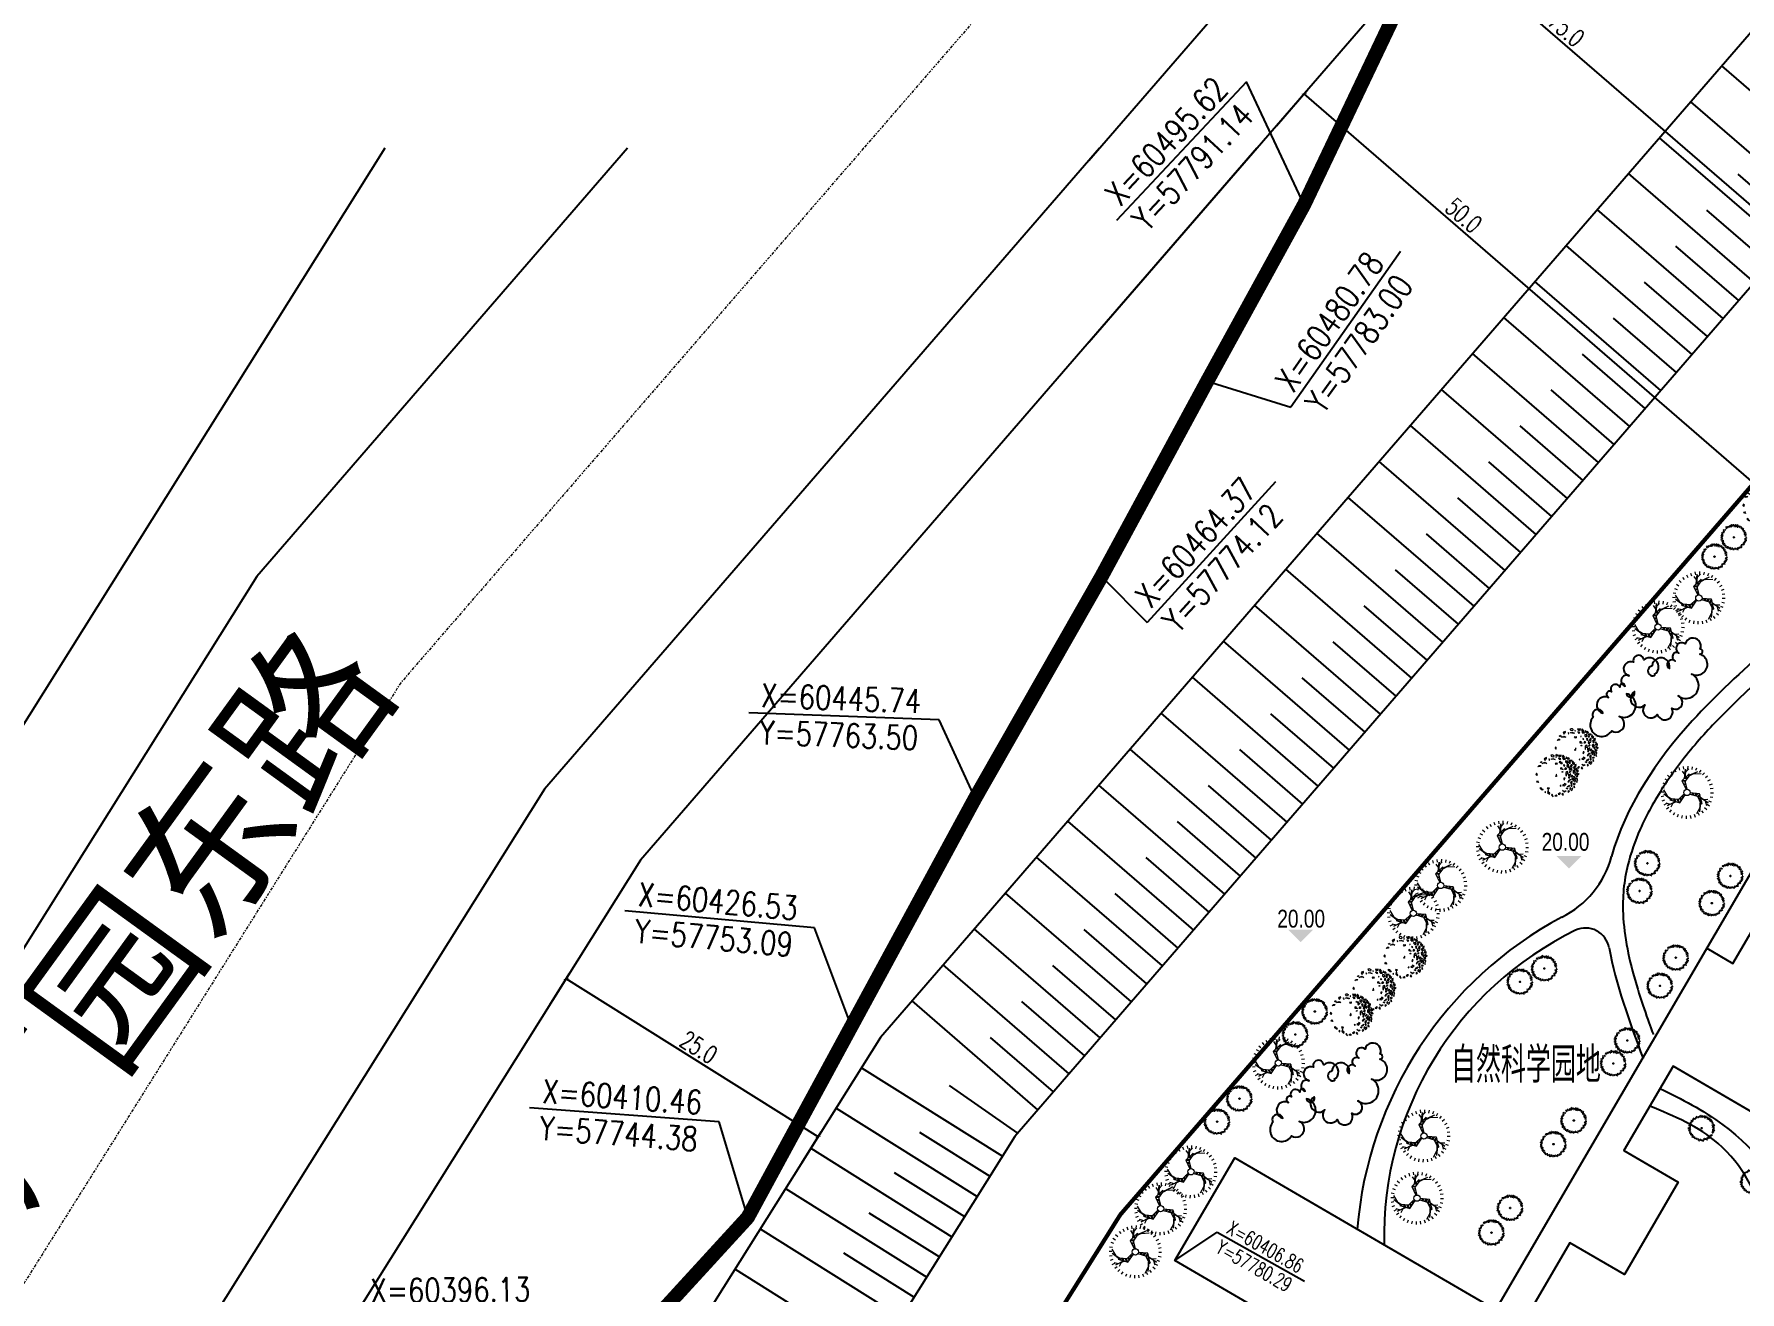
# Model space of a CAD drawing. Header units: inches. Extents: x 393 to 1582, y 246 to 1188.
# Drawn here: x 648.4 to 791.8, y 613.4 to 719.2 of the extents above; entities that cross this region are included whole.
import ezdxf
from ezdxf.enums import TextEntityAlignment as Align

# ---------------------------------------------------------------- set-up
doc = ezdxf.new("R2010")
doc.units = ezdxf.units.IN
doc.header["$MEASUREMENT"] = 0
for name, pattern in [('BORDER2', [0.875, 0.25, -0.125, 0.25, -0.125, 0, -0.125]), ('CENTERX2', [4, 2.5, -0.5, 0.5, -0.5]), ('CONTINOUS', [0]), ('DOTE', [2.42, 2, -0.2, 0.02, -0.2])]:
    doc.linetypes.add(name, pattern=pattern)
for name, color, linetype in [('build2', 40, 'Continuous'), ('buildcoor', 7, 'Continuous'), ('buildtext', 2, 'Continuous'), ('DIM', 4, 'Continuous'), ('ELEV', 1, 'Continuous'), ('hongzb', 5, 'Continuous'), ('LEAF-G', 72, 'Continuous'), ('roadradiu', 3, 'Continuous'), ('绿化', 3, 'Continuous')]:
    doc.layers.add(name, color=color, linetype=linetype)
for name, color, linetype, lineweight in [('HONG', 6, 'DOTE', 15), ('ROAD-CENTER', 7, 'CENTERX2', 18), ('树', 84, 'Continuous', 15)]:
    doc.layers.add(name, color=color, linetype=linetype, lineweight=lineweight)
doc.styles.add('DIM_FONT', font='SIMPLEX.shx', dxfattribs={"width": 0.8})
doc.styles.add('FLS', font='', dxfattribs={"width": 0.8})
doc.styles.add('HZ', font='simplex.shx', dxfattribs={"width": 0.7, "bigfont": 'hztxt.shx'})
doc.styles.get("Standard").update_dxf_attribs({"font": 'arial.ttf'})
doc.styles.get('FLS').set_extended_font_data('创艺繁隶书')
doc.dimstyles.new('NORMAL', dxfattribs={"dimtxt": 1.5, "dimasz": 0.3, "dimexe": 0.5, "dimexo": 0.3, "dimgap": 0.3, "dimtad": 1, "dimdec": 1, "dimzin": 1, "dimdsep": 46, "dimtxsty": 'HZ', "dimblk": 'ARCHTICK', "dimcen": 0, "dimclrt": 256, "dimadec": 0, "dimazin": 0, "dimtfac": 1, "dimtdec": 1, "dimtofl": 0, "dimtmove": 0, "dimatfit": 3, "dimldrblk": 'ARCHTICK', "dimfxl": 1, "dimtolj": 2, "dimtzin": 0, "dimarcsym": 0})

# ---------------------------------------------------------------- blocks, each defined once
blk = doc.blocks.new('school')
at = {"layer": 'build2'}
for points in [[(322190, -276963), (330850, -276963), (330850, -286963), (330730, -286963), (240850, -286963), (240850, -276963), (265450, -276963), (266239, -276963), (266239, -229938), (270140, -229938), (270140, -210683), (285769, -210683), (285769, -216938), (330850, -216938), (330850, -249938), (321269, -249938), (321269, -259963), (327585, -259963), (327585, -268963), (322190, -268963)], [(318769, -241753), (318769, -219938), (285769, -219938), (285769, -232438), (273769, -232438), (273769, -241753), (318769, -241753)]]:
    blk.add_lwpolyline(points, close=True, dxfattribs=at)
blk.add_lwpolyline([(266239, -241753), (268769, -241753), (268769, -232438), (273769, -232438)], dxfattribs=at)
blk.add_lwpolyline([(286070, -268963), (286070, -276963), (299349, -276963), (319349, -276963), (319349, -268963), (315630, -268963), (315630, -259963), (318769, -259963), (318769, -251753), (268769, -251753), (268769, -259963), (274075, -259963), (274075, -268963), (268769, -268963), (268769, -276963), (281950, -276963), (281950, -268963, -1)], format="xyb", close=True, dxfattribs=at)
blk = doc.blocks.new('A$C20375A83')
at = {"layer": 'LEAF-G'}
for p, q in [((32, 506), (21, 492)), ((67, 506), (32, 506)), ((67, 578), (56, 564)), ((56, 564), (74, 547)), ((74, 547), (65, 533)), ((65, 533), (79, 519)), ((95, 567), (67, 578)), ((79, 519), (67, 506)), ((118, 581), (95, 567)), ((130, 578), (118, 581)), ((153, 656), (130, 642)), ((130, 642), (148, 625)), ((141, 589), (130, 578)), ((148, 625), (132, 611)), ((132, 611), (141, 589)), ((197, 658), (153, 656)), ((194, 686), (190, 672)), ((190, 672), (197, 658)), ((222, 664), (194, 686)), ((245, 675), (222, 664)), ((257, 719), (238, 708)), ((238, 708), (245, 675)), ((269, 700), (257, 719)), ((285, 708), (269, 700)), ((296, 708), (296, 692)), ((296, 692), (310, 700)), ((310, 722), (331, 706)), ((310, 700), (310, 722)), ((331, 706), (343, 697)), ((343, 697), (361, 722)), ((361, 722), (391, 722)), ((391, 722), (400, 697)), ((400, 697), (431, 697)), ((431, 697), (444, 714)), ((444, 714), (463, 722)), ((463, 722), (477, 714)), ((477, 714), (465, 686)), ((465, 686), (486, 678)), ((486, 678), (521, 692)), ((521, 692), (535, 683)), ((542, 667), (525, 661)), ((525, 661), (549, 653)), ((535, 683), (542, 667)), ((549, 653), (563, 650)), ((563, 650), (574, 672)), ((574, 672), (586, 664)), ((586, 664), (586, 656)), ((586, 656), (597, 647)), ((597, 647), (593, 628)), ((593, 628), (609, 614)), ((609, 614), (637, 617)), ((648, 608), (627, 575)), ((627, 575), (637, 553)), ((637, 617), (648, 608)), ((637, 553), (648, 558)), ((648, 558), (653, 544)), ((651, 536), (669, 550)), ((653, 544), (651, 536)), ((662, 572), (669, 578)), ((669, 550), (662, 572)), ((669, 578), (692, 539)), ((676, 533), (674, 522)), ((674, 522), (683, 514)), ((681, 528), (676, 533)), ((692, 539), (681, 528)), ((683, 514), (692, 506)), ((692, 506), (690, 494)), ((0, 403), (2, 375)), ((21, 403), (0, 403)), ((2, 375), (16, 375)), ((7, 467), (5, 442)), ((5, 442), (46, 425)), ((32, 314), (5, 306)), ((5, 306), (14, 283)), ((32, 472), (7, 467)), ((14, 283), (39, 292)), ((23, 253), (14, 222)), ((14, 222), (49, 236)), ((21, 492), (44, 492)), ((35, 411), (21, 403)), ((62, 278), (23, 253)), ((25, 331), (32, 314)), ((44, 492), (32, 472)), ((46, 425), (35, 411)), ((39, 292), (39, 281)), ((39, 281), (62, 278)), ((49, 236), (60, 217)), ((60, 217), (51, 197)), ((51, 197), (69, 164)), ((69, 164), (86, 189)), ((97, 133), (72, 131)), ((72, 131), (102, 106)), ((86, 189), (97, 133)), ((102, 106), (104, 122)), ((104, 122), (125, 133)), ((137, 122), (113, 108)), ((113, 108), (127, 92)), ((125, 133), (137, 122)), ((127, 92), (139, 97)), ((139, 97), (160, 86)), ((160, 86), (153, 69)), ((153, 69), (178, 61)), ((178, 61), (197, 72)), ((206, 72), (204, 81)), ((204, 36), (206, 72)), ((215, 31), (204, 36)), ((220, 50), (215, 31)), ((236, 44), (220, 50)), ((252, 64), (236, 44)), ((269, 56), (252, 64)), ((255, 6), (269, 56)), ((266, 0), (255, 6)), ((287, 44), (266, 0)), ((324, 42), (287, 44)), ((301, 6), (324, 42)), ((322, 3), (301, 6)), ((347, 36), (322, 3)), ((368, 36), (347, 36)), ((366, 6), (368, 36)), ((391, 6), (366, 6)), ((405, 28), (391, 6)), ((428, 33), (405, 28)), ((428, 31), (421, 8)), ((421, 8), (435, 0)), ((444, 14), (426, 22)), ((431, 47), (428, 33)), ((456, 50), (431, 47)), ((435, 0), (444, 14)), ((465, 42), (456, 50)), ((458, 28), (465, 42)), ((465, 19), (458, 28)), ((477, 25), (465, 19)), ((493, 53), (477, 25)), ((523, 64), (493, 53)), ((537, 50), (523, 64)), ((553, 44), (537, 50)), ((556, 81), (544, 72)), ((544, 72), (553, 44)), ((574, 64), (556, 81)), ((586, 108), (574, 94)), ((574, 94), (595, 78)), ((595, 78), (574, 64)), ((625, 153), (600, 125)), ((646, 136), (625, 153)), ((669, 156), (646, 136)), ((669, 236), (651, 175)), ((651, 175), (669, 156)), ((690, 494), (662, 483)), ((662, 483), (692, 475)), ((701, 228), (669, 236)), ((725, 311), (690, 314)), ((690, 314), (690, 297)), ((690, 297), (725, 286)), ((692, 475), (708, 483)), ((729, 425), (694, 417)), ((694, 417), (704, 403)), ((706, 358), (699, 336)), ((699, 336), (729, 333)), ((715, 467), (701, 458)), ((701, 458), (701, 436)), ((701, 436), (720, 447)), ((725, 286), (701, 272)), ((701, 272), (701, 258)), ((701, 258), (708, 242)), ((708, 242), (701, 228)), ((704, 403), (727, 403)), ((725, 358), (706, 358)), ((708, 483), (715, 467)), ((720, 447), (729, 425)), ((727, 403), (720, 372)), ((720, 372), (725, 358)), ((729, 333), (725, 311))]:
    blk.add_line(p, q, dxfattribs=at)
blk.add_circle((363, 367), 11.1, dxfattribs=at)
blk = doc.blocks.new('t2')
for p, q in [((-2.24, 2.44), (-1.99, 2.17)), ((-1.78, 2.79), (-1.59, 2.49)), ((-1.34, 2.61), (-1.58, 1.52)), ((-1.34, 2.61), (-1.51, 1.47)), ((-1.44, 2), (-0.89, 2.82)), ((-1.27, 3.06), (-1.13, 2.72)), ((-0.72, 3.23), (-0.64, 2.88)), ((-0.15, 3.3), (-0.13, 2.95)), ((0.43, 3.28), (0.38, 2.92)), ((0.99, 3.16), (0.88, 2.81)), ((1.53, 2.93), (1.36, 2.62)), ((2.01, 2.62), (1.79, 2.34)), ((2.44, 2.24), (2.17, 1.99)), ((-3.28, 0.43), (-2.92, 0.38)), ((-3.16, 0.99), (-2.81, 0.88)), ((-2.93, 1.53), (-2.62, 1.36)), ((-2.62, 2.01), (-2.34, 1.79)), ((-1.95, 1.1), (-2.53, 1.12)), ((-1.63, 0.77), (-2.5, 1.58)), ((-2.5, 1.58), (-1.63, 0.89)), ((-2.3, 1.92), (-2.2, 1.35)), ((-1.73, 1.61), (-1.56, 0.32)), ((-1.53, 1.47), (-1.73, 1.61)), ((-1.56, 0.32), (-0.37, 0.11)), ((-1.24, 0.62), (-1.53, 1.47)), ((-0.31, 0.25), (-1.24, 0.62)), ((1.06, 1.19), (0.28, 0.27)), ((0.37, 0.14), (1.16, 0.76)), ((2.26, 0.7), (1.06, 1.19)), ((1.16, 0.76), (2.04, 0.59)), ((1.48, 1.02), (2.62, 1.38)), ((2.62, 1.38), (1.59, 0.97)), ((1.93, 1.14), (2.23, 1.63)), ((2.93, -0.14), (2.03, 0.57)), ((2.04, 0.59), (2.26, 0.7)), ((2.93, -0.14), (2.11, 0.61)), ((2.81, 1.03), (2.27, 1.23)), ((2.45, 0.24), (2.89, -0.64)), ((2.79, 1.78), (2.49, 1.59)), ((3.06, 1.27), (2.72, 1.13)), ((3.23, 0.72), (2.88, 0.64)), ((3.3, 0.15), (2.95, 0.13)), ((-3.3, -0.15), (-2.95, -0.13)), ((-3.23, -0.72), (-2.88, -0.64)), ((-3.06, -1.27), (-2.72, -1.13)), ((-2.79, -1.78), (-2.49, -1.59)), ((-2.44, -2.24), (-2.17, -1.99)), ((-1.59, -2.47), (-0.52, -2.05)), ((-1.59, -2.47), (-0.52, -2.13)), ((-0.53, -2.3), (0.5, -1.51)), ((-0.51, -2.07), (-0.53, -2.3)), ((0.08, -1.38), (-0.51, -2.07)), ((0.14, -1.8), (-0.12, -2.95)), ((-0.12, -2.95), (0.04, -1.86)), ((-0.06, -0.39), (0.08, -1.38)), ((0.5, -1.51), (0.1, -0.38)), ((2.62, -2.01), (2.34, -1.79)), ((2.93, -1.53), (2.62, -1.36)), ((3.16, -0.99), (2.81, -0.88)), ((3.28, -0.43), (2.92, -0.38)), ((-2.01, -2.62), (-1.79, -2.34)), ((-1.02, -2.25), (-1.99, -2.18)), ((-1.53, -2.93), (-1.36, -2.62)), ((-0.99, -3.16), (-0.88, -2.81)), ((-0.52, -2.95), (-0.07, -2.58)), ((-0.43, -3.28), (-0.38, -2.92)), ((0.03, -2.24), (0.29, -2.75)), ((0.15, -3.3), (0.13, -2.95)), ((0.72, -3.23), (0.64, -2.88)), ((1.27, -3.06), (1.13, -2.72)), ((1.78, -2.79), (1.59, -2.49)), ((2.24, -2.44), (1.99, -2.17))]:
    blk.add_line(p, q)
at = {"color": 0}
for p, q in [((-1.71, 1.46), (-1.64, 1.54)), ((-1.69, 1.3), (-1.53, 1.47)), ((-1.65, 0.98), (-1.44, 1.2)), ((-1.63, 0.82), (-1.39, 1.07)), ((-1.58, 0.5), (-1.3, 0.8)), ((-1.56, 0.34), (-1.25, 0.67)), ((-1.28, 0.27), (-1.03, 0.54)), ((-1.14, 0.24), (-0.91, 0.49)), ((-0.85, 0.19), (-0.66, 0.39)), ((-0.7, 0.16), (-0.54, 0.34)), ((0.49, 0.53), (0.57, 0.29)), ((0.59, 0.64), (0.67, 0.38)), ((0.78, 0.86), (0.88, 0.54)), ((0.88, 0.98), (0.99, 0.62)), ((1.07, 1.18), (1.21, 0.75)), ((1.22, 1.12), (1.35, 0.72)), ((1.52, 1), (1.62, 0.67)), ((1.67, 0.94), (1.76, 0.65)), ((1.97, 0.81), (2.04, 0.59)), ((2.12, 0.75), (2.15, 0.64)), ((-0.28, -2.11), (-0.51, -2.06)), ((-0.02, -1.92), (-0.32, -1.85)), ((0.11, -1.82), (-0.23, -1.74)), ((0.36, -1.62), (-0.05, -1.53)), ((0.21, -0.69), (-0.03, -0.64)), ((0.26, -0.83), (-0.01, -0.77)), ((0.36, -1.11), (0.03, -1.03)), ((0.41, -1.25), (0.05, -1.17)), ((0.49, -1.52), (0.05, -1.42)), ((-0.41, -2.21), (-0.52, -2.19))]:
    blk.add_line(p, q, dxfattribs=at)
blk.add_circle((0, 0), 0.397)
at = {"style": 'DIM_FONT', "width": 0.8, "flags": 9}
for tag in ['XSIZE', 'YSIZE']:
    blk.add_attdef(tag, (0, 0), '', height=0.000997, rotation=122.3352, dxfattribs=at)
blk = doc.blocks.new('GPPMTR01')
at = {"color": 0, "linetype": 'ByBlock'}
for points in [[(-0.263, 0.454), (-0.27, 0.431), (-0.248, 0.431), (-0.243, 0.447)], [(-0.215, 0.443), (-0.218, 0.456), (-0.242, 0.475), (-0.199, 0.486), (-0.199, 0.449)], [(-0.166, 0.433), (-0.207, 0.386), (-0.18, 0.371), (-0.137, 0.387), (-0.147, 0.409), (-0.165, 0.407)], [(-0.173, 0.469), (-0.151, 0.518), (-0.12, 0.516), (-0.128, 0.487), (-0.144, 0.498), (-0.151, 0.48), (-0.145, 0.47)], [(-0.127, 0.461), (-0.133, 0.429), (-0.111, 0.428), (-0.096, 0.459)], [(-0.106, 0.53), (-0.073, 0.496), (-0.058, 0.515), (-0.035, 0.504), (-0.038, 0.545), (-0.064, 0.53)], [(-0.038, 0.477), (-0.055, 0.454), (-0.043, 0.424), (-0.032, 0.439)], [(0.007, 0.443), (-0.026, 0.412), (-0.02, 0.382), (0.016, 0.352), (0.045, 0.367), (0.01, 0.386), (0.034, 0.42)], [(0.005, 0.559), (-0.005, 0.523), (0.016, 0.511), (0.051, 0.519)], [(0.01, 0.485), (0.042, 0.462), (0.084, 0.477), (0.066, 0.492), (0.042, 0.485)], [(0.105, 0.53), (0.084, 0.519), (0.099, 0.504), (0.114, 0.511)], [(0.158, 0.447), (0.096, 0.443), (0.105, 0.412), (0.146, 0.393), (0.155, 0.416), (0.14, 0.428)], [(0.131, 0.488), (0.137, 0.5), (0.134, 0.53), (0.173, 0.507), (0.146, 0.481)], [(0.179, 0.477), (0.229, 0.496), (0.25, 0.473), (0.223, 0.458), (0.22, 0.477), (0.202, 0.469), (0.199, 0.458)], [(0.205, 0.439), (0.179, 0.42), (0.194, 0.405), (0.226, 0.416)], [(0.268, 0.45), (0.253, 0.435), (0.241, 0.409), (0.274, 0.428)], [(0.315, 0.416), (0.306, 0.401), (0.318, 0.39), (0.348, 0.393)], [(-0.482, 0.014), (-0.506, 0.025), (-0.514, -0.024), (-0.506, -0.036), (-0.464, -0.036), (-0.47, -0.024), (-0.494, -0.017)], [(-0.482, 0.196), (-0.461, 0.207), (-0.432, 0.177), (-0.452, 0.154), (-0.494, 0.15), (-0.5, 0.177)], [(-0.446, 0.071), (-0.432, 0.055), (-0.414, 0.067)], [(-0.417, 0.109), (-0.411, 0.15), (-0.357, 0.188), (-0.369, 0.162)], [(-0.412, 0.305), (-0.364, 0.304), (-0.367, 0.328), (-0.343, 0.337), (-0.374, 0.364), (-0.382, 0.335)], [(-0.393, 0.241), (-0.408, 0.23), (-0.396, 0.226)], [(-0.354, 0.404), (-0.335, 0.371), (-0.312, 0.378), (-0.293, 0.408)], [(-0.304, 0.31), (-0.343, 0.272), (-0.298, 0.279)], [(-0.298, 0.355), (-0.259, 0.362), (-0.24, 0.402), (-0.263, 0.4), (-0.275, 0.378)], [(-0.283, 0.139), (-0.269, 0.181), (-0.239, 0.166), (-0.248, 0.139), (-0.263, 0.15)], [(-0.215, 0.295), (-0.215, 0.276), (-0.206, 0.283)], [(-0.123, 0.314), (-0.144, 0.295), (-0.135, 0.287), (-0.115, 0.295)], [(-0.064, 0.207), (-0.085, 0.184), (-0.115, 0.203), (-0.115, 0.219), (-0.085, 0.207), (-0.052, 0.226)], [(-0.079, 0.401), (-0.097, 0.371), (-0.064, 0.359), (-0.049, 0.371)], [(-0.032, 0.317), (-0.058, 0.295), (-0.043, 0.264), (-0.023, 0.291)], [(-0.02, 0.033), (-0.035, 0.025), (-0.026, 0.017), (-0.014, 0.021)], [(-0.02, 0.188), (-0.008, 0.192), (0.001, 0.177), (-0.02, 0.169)], [(0.045, 0.295), (0.042, 0.249), (0.105, 0.211), (0.119, 0.219), (0.069, 0.245), (0.096, 0.283)], [(0.084, 0.371), (0.072, 0.344), (0.081, 0.321), (0.084, 0.344)], [(0.128, 0.336), (0.137, 0.287), (0.114, 0.272), (0.146, 0.26), (0.158, 0.302)], [(0.152, 0.162), (0.137, 0.139), (0.158, 0.12), (0.176, 0.128), (0.161, 0.143)], [(0.179, 0.272), (0.167, 0.245), (0.185, 0.238), (0.199, 0.253)], [(0.199, 0.291), (0.179, 0.352), (0.211, 0.31)], [(0.214, 0.359), (0.274, 0.374), (0.291, 0.409), (0.282, 0.336), (0.247, 0.333)], [(0.25, 0.325), (0.241, 0.298), (0.312, 0.302), (0.282, 0.329)], [(0.253, 0.268), (0.241, 0.226), (0.259, 0.177), (0.274, 0.203), (0.253, 0.219)], [(0.25, 0.086), (0.271, 0.063), (0.274, 0.021), (0.303, 0.052), (0.285, 0.109)], [(0.303, 0.268), (0.309, 0.219), (0.336, 0.215), (0.351, 0.234)], [(0.321, 0.363), (0.306, 0.34), (0.327, 0.325), (0.356, 0.325), (0.327, 0.336)], [(0.351, 0.382), (0.348, 0.371), (0.368, 0.355), (0.392, 0.359)], [(0.348, 0.173), (0.377, 0.128), (0.356, 0.097), (0.354, 0.128)], [(0.386, 0.257), (0.368, 0.272), (0.365, 0.287), (0.377, 0.298), (0.401, 0.283)], [(0.401, 0.207), (0.383, 0.219), (0.365, 0.211), (0.368, 0.196), (0.392, 0.192)], [(0.401, 0.078), (0.398, 0.063), (0.374, 0.067), (0.377, 0.09)], [(0.428, 0.025), (0.431, -0.021), (0.377, -0.043), (0.41, -0.013)], [(0.431, 0.26), (0.419, 0.245), (0.436, 0.23), (0.466, 0.249)], [(0.422, 0.166), (0.419, 0.135), (0.439, 0.12), (0.451, 0.139)], [(0.442, 0.203), (0.451, 0.169), (0.487, 0.139), (0.472, 0.181)], [(0.451, 0.074), (0.469, 0.052), (0.484, 0.063), (0.472, 0.093)], [(-0.467, -0.131), (-0.464, -0.157), (-0.482, -0.154), (-0.485, -0.127)], [(-0.437, -0.131), (-0.429, -0.066), (-0.381, -0.04), (-0.408, -0.078)], [(-0.42, -0.26), (-0.432, -0.218), (-0.411, -0.188), (-0.402, -0.214), (-0.411, -0.229)], [(-0.266, -0.366), (-0.304, -0.374), (-0.283, -0.4), (-0.251, -0.393)], [(0.17, -0.286), (0.137, -0.317), (0.149, -0.336), (0.176, -0.321)], [(0.188, -0.431), (0.211, -0.423), (0.188, -0.408)], [(0.205, -0.332), (0.199, -0.343), (0.235, -0.378), (0.294, -0.359), (0.274, -0.34), (0.235, -0.351)], [(0.256, -0.013), (0.241, -0.028), (0.253, -0.04)], [(0.327, -0.305), (0.333, -0.328), (0.389, -0.313)], [(0.407, -0.119), (0.389, -0.138), (0.398, -0.176), (0.419, -0.154)], [(0.416, -0.218), (0.389, -0.233), (0.392, -0.271), (0.407, -0.248)], [(0.436, -0.066), (0.442, -0.097), (0.466, -0.097), (0.481, -0.074), (0.46, -0.078)], [(-0.115, -0.473), (-0.138, -0.438), (-0.106, -0.438), (-0.085, -0.446)], [(0.072, -0.48), (0.042, -0.461), (0.06, -0.45), (0.066, -0.454), (0.096, -0.454), (0.096, -0.438), (0.125, -0.442), (0.114, -0.461)]]:
    blk.add_lwpolyline(points, close=True, dxfattribs=at)
blk.add_circle((0, 0), 0.01, dxfattribs=at)
blk = doc.blocks.new('_ARCHTICK')
at = {"color": 0, "linetype": 'ByBlock', "const_width": 0.15}
blk.add_lwpolyline([(-0.5, -0.5), (0.5, 0.5)], dxfattribs=at)
blk = doc.blocks.new('*D452')
at = {"layer": 'DEFPOINTS', "color": 0, "ltscale": 0.3, "transparency": 16777216}
for p in [(693.14, 639.74), (691.61, 637.31), (712.79, 624.03)]:
    blk.add_point(p, dxfattribs=at)
at = {"layer": 'DIM', "color": 0, "lineweight": -2, "ltscale": 0.3, "transparency": 16777216}
for p, q in [((691.77, 637.56), (693.4, 640.17)), ((714.32, 626.46), (693.14, 639.74)), ((712.95, 624.28), (714.58, 626.89))]:
    blk.add_line(p, q, dxfattribs=at)
at = {"layer": 'DIM', "color": 0, "lineweight": -2, "ltscale": 0.3, "transparency": 16777216, "xscale": 0.3, "yscale": 0.3, "zscale": 0.3}
for p, rotation in [((693.14, 639.74), 147.9128093744253), ((714.32, 626.46), 327.9128093744253)]:
    blk.add_blockref('_ARCHTICK', p, dxfattribs=dict(at, rotation=rotation))
at = {"layer": 'DIM', "ltscale": 0.3, "transparency": 16777216, "insert": (704.29, 633.99), "char_height": 1.5, "attachment_point": 5, "rotation": 327.9128, "style": 'HZ'}
blk.add_mtext('\\A2;25.0', dxfattribs=at)
blk = doc.blocks.new('*D453')
at = {"layer": 'DEFPOINTS', "color": 0, "ltscale": 0.3, "transparency": 16777216}
for p in [(755.16, 714.16), (752.65, 711.25), (790.45, 678.53)]:
    blk.add_point(p, dxfattribs=at)
at = {"layer": 'DIM', "color": 0, "lineweight": -2, "ltscale": 0.3, "transparency": 16777216}
for p, q in [((752.84, 711.48), (755.49, 714.54)), ((792.97, 681.44), (755.16, 714.16)), ((790.65, 678.76), (793.29, 681.82))]:
    blk.add_line(p, q, dxfattribs=at)
at = {"layer": 'DIM', "color": 0, "lineweight": -2, "ltscale": 0.3, "transparency": 16777216, "xscale": 0.3, "yscale": 0.3, "zscale": 0.3}
for p, rotation in [((755.16, 714.16), 139.1240238012522), ((792.97, 681.44), 319.1240238012521)]:
    blk.add_blockref('_ARCHTICK', p, dxfattribs=dict(at, rotation=rotation))
at = {"layer": 'DIM', "ltscale": 0.3, "transparency": 16777216, "insert": (768.58, 703.94), "char_height": 1.5, "attachment_point": 5, "rotation": 319.124, "style": 'HZ'}
blk.add_mtext('\\A2;50.0', dxfattribs=at)
blk = doc.blocks.new('*D415')
at = {"layer": 'DEFPOINTS', "color": 0, "ltscale": 0.3, "transparency": 16777216}
for p in [(747.7, 743.74), (741.57, 736.66), (798.28, 687.58)]:
    blk.add_point(p, dxfattribs=at)
at = {"layer": 'DIM', "color": 0, "lineweight": -2, "ltscale": 0.3, "transparency": 16777216}
for p, q in [((741.76, 736.88), (748.03, 744.12)), ((804.41, 694.66), (747.7, 743.74)), ((798.47, 687.8), (804.74, 695.04))]:
    blk.add_line(p, q, dxfattribs=at)
at = {"layer": 'DIM', "color": 0, "lineweight": -2, "ltscale": 0.3, "transparency": 16777216, "xscale": 0.3, "yscale": 0.3, "zscale": 0.3}
for p, rotation in [((747.7, 743.74), 139.1240238012488), ((804.41, 694.66), 319.1240238012488)]:
    blk.add_blockref('_ARCHTICK', p, dxfattribs=dict(at, rotation=rotation))
at = {"layer": 'DIM', "ltscale": 0.3, "transparency": 16777216, "insert": (777.2, 719.6), "char_height": 1.5, "attachment_point": 5, "rotation": 319.124, "style": 'HZ'}
blk.add_mtext('\\A2;75.0', dxfattribs=at)

msp = doc.modelspace()

# ---------------------------------------------------------------- linework, layer by layer
at = {"color": 0, "linetype": 'Continuous', "ltscale": 0.8}
msp.add_lwpolyline([(836.029, 788.221), (789.969, 749.228), (775.715, 737.156), (763.405, 722.165), (755.158, 704.831), (747.017, 689.993), (738.139, 673.58), (727.524, 654.95), (717.112, 635.744), (708.401, 619.676), (695.281, 605.343), (687.469, 588.444), (667.899, 556.321), (666.625, 552.804)], dxfattribs=at)
at = {"layer": 'buildcoor', "color": 0, "ltscale": 0.3}
for points in [[(744.312, 616.071), (747.869, 618.445)], [(747.869, 618.445), (755.188, 614.322)]]:
    msp.add_lwpolyline(points, dxfattribs=at)
at = {"layer": 'ELEV', "color": 0}
for points in [[(776.369, 650.087), (778.491, 650.087), (777.43, 649.026)], [(753.811, 643.894), (755.932, 643.894), (754.872, 642.834)]]:
    msp.add_solid(points, dxfattribs=at)
at = {"layer": 'HONG', "color": 0, "linetype": 'BORDER2', "ltscale": 0.8, "const_width": 1.2}
msp.add_lwpolyline([(836.029, 788.221), (789.969, 749.228), (775.715, 737.156), (763.405, 722.165), (755.158, 704.831), (747.017, 689.993), (738.139, 673.58), (727.524, 654.95), (717.112, 635.744), (708.401, 619.676), (695.281, 605.343), (687.469, 588.444), (667.899, 556.321), (666.625, 552.804)], dxfattribs=at)
at = {"layer": 'hongzb', "color": 0, "linetype": 'DOTE', "ltscale": 0.2, "const_width": 0.35}
msp.add_lwpolyline([(726.299, 598.511), (739.721, 619.918), (817.574, 709.87), (922.656, 797.757), (972.26, 831.061), (1071.302, 885.077), (1176.766, 928.104), (1299.012, 961.009), (1365.77, 971.874), (1426.81, 975.633)], dxfattribs=at)
at = {"layer": 'hongzb', "color": 0, "ltscale": 0.3}
for points in [[(750.338, 715.189), (739.397, 703.514)], [(755.158, 704.831), (750.338, 715.189)], [(763.276, 700.9), (754.061, 687.82)], [(747.017, 689.993), (754.061, 687.82)], [(752.749, 681.541), (741.965, 669.721)], [(738.139, 673.58), (741.965, 669.721)], [(724.481, 661.531), (708.492, 662.123)], [(727.524, 654.95), (724.481, 661.531)], [(714.023, 644.047), (698.086, 645.465)], [(717.112, 635.744), (714.023, 644.047)], [(706.007, 627.725), (690.049, 628.886)], [(708.401, 619.676), (706.007, 627.725)]]:
    msp.add_lwpolyline(points, dxfattribs=at)
at = {"layer": 'LEAF-G', "color": 0, "ltscale": 0.3}
for centre, radius, start, end in [((773.284, 652.11), 8, 296.18699, 344.99428), ((792.242, 616.085), 32.713, 118.13859, 175.40296), ((790.542, 618.063), 28.663, 115.99308, 181.33941), ((778.825, 642.014), 2, 10.15371, 114.98719)]:
    msp.add_arc(centre, radius, start, end, dxfattribs=at)
for points, knots in [([(801.008, 674.749), (800.696, 674.327), (796.834, 669.474), (788.291, 663.347), (782.116, 654.161), (781.011, 650.039)], [4.1442529, 4.1442529, 4.1442529, 4.1442529, 5.4809597, 22.8513646, 35.8960557, 35.8960557, 35.8960557, 35.8960557]), ([(802.323, 673.982), (802.223, 673.851), (802.122, 673.721), (801.524, 672.953), (801.004, 672.326), (799.935, 671.12), (799.386, 670.538), (797.712, 668.837), (796.558, 667.762), (793.933, 665.358), (792.461, 664.037), (789.998, 661.624), (788.981, 660.559), (787.058, 658.295), (786.155, 657.105), (784.605, 654.721), (783.945, 653.532), (782.976, 651.337), (782.625, 650.335), (782.21, 648.649), (782.09, 647.965), (781.957, 646.598), (781.943, 645.907), (782.058, 643.286), (782.485, 641.291), (783.651, 637.384), (784.355, 635.485), (784.518, 635.071)], [3.87546, 3.87546, 3.87546, 3.87546, 4.3553729, 4.3553729, 6.7077239, 6.7077239, 9.0600748, 9.0600748, 13.7647767, 13.7647767, 19.7349303, 19.7349303, 24.175278, 24.175278, 28.6156257, 28.6156257, 32.8024179, 32.8024179, 36.2600528, 36.2600528, 38.6308329, 38.6308329, 41.001613, 41.001613, 47.4855235, 47.4855235, 53.3519177, 53.3519177, 53.3519177, 53.3519177]), ([(785.075, 630.529), (786.887, 629.632), (791.761, 627.175), (796.647, 621.093), (796.133, 614.893), (799.786, 610.157), (807.109, 613.087), (814.565, 608.148), (818.175, 602.892), (821.229, 600.781), (821.768, 600.433)], [0.2529252, 0.2529252, 0.2529252, 0.2529252, 6.3642838, 16.7347556, 20.7539655, 24.5354052, 32.2962174, 40.107367, 49.3637561, 51.2866754, 51.2866754, 51.2866754, 51.2866754]), ([(796.405, 597.25), (797.307, 598.559), (799.212, 601.626), (797.39, 607.52), (793.848, 612.634), (794.455, 619.67), (790.813, 626.266), (786.275, 628.202), (784.211, 629.048)], [0.7485163, 0.7485163, 0.7485163, 0.7485163, 5.3063391, 11.2988589, 17.6454263, 23.6422898, 31.6431822, 38.2086168, 38.2086168, 38.2086168, 38.2086168])]:
    msp.add_open_spline(points, degree=3, knots=knots, dxfattribs=at)
msp.add_open_spline([(780.793, 642.366), (781.347, 639.278), (782.505, 636.156), (783.664, 633.035)], degree=3, dxfattribs=at)
at = {"layer": 'ROAD-CENTER', "color": 5, "ltscale": 0.1}
for p, q in [((764.82, 763.522), (718.141, 709.589)), ((718.141, 709.589), (679.24, 664.642)), ((679.24, 664.642), (616.69, 564.88))]:
    msp.add_line(p, q, dxfattribs=at)
at = {"layer": 'roadradiu', "color": 0, "ltscale": 0.3}
for points in [[(1433.263, 1036.144), (1359.09, 1031.577), (1286.362, 1019.74), (1157.561, 985.071), (1045.524, 939.361), (941.108, 882.414), (886.587, 845.809), (775.371, 752.792), (737.069, 708.538)], [(1433.878, 1026.163), (1360.203, 1021.626), (1288.471, 1009.951), (1160.762, 975.576), (1049.821, 930.314), (946.3, 873.855), (892.599, 837.8), (782.405, 745.638), (737.069, 693.257)], [(737.979, 709.589), (691.336, 655.698), (629.639, 557.294)]]:
    msp.add_lwpolyline(points, dxfattribs=at)
for points in [[(698.303, 709.589), (667.144, 673.587), (603.745, 572.47, 0.0059737), (594.754, 555.566, 0.0059737)], [(677.913, 709.589), (595.115, 577.532, 0.0002321), (594.754, 576.871, 0.0002321)], [(751.204, 709.589), (699.4, 649.734), (638.272, 552.239, 0.0342668), (594.754, 457.531, 0.0342668)]]:
    msp.add_lwpolyline(points, format="xyb", dxfattribs=at)
at = {"layer": '绿化', "color": 0, "ltscale": 0.3}
for p, q in [((800.859, 707.366), (790.273, 716.528)), ((798.241, 704.341), (787.655, 713.503)), ((795.623, 701.317), (785.038, 710.479)), ((793.006, 698.292), (782.42, 707.454)), ((796.932, 702.829), (791.639, 707.41)), ((790.388, 695.268), (779.802, 704.43)), ((794.315, 699.805), (789.022, 704.386)), ((787.77, 692.243), (777.185, 701.405)), ((791.697, 696.78), (786.404, 701.361)), ((785.153, 689.219), (774.567, 698.381)), ((789.079, 693.756), (783.786, 698.337)), ((782.535, 686.194), (771.949, 695.356)), ((786.461, 690.731), (781.169, 695.312)), ((779.917, 683.17), (769.331, 692.332)), ((783.844, 687.707), (778.551, 692.288)), ((777.3, 680.145), (766.714, 689.307)), ((781.226, 684.682), (775.933, 689.263)), ((774.682, 677.121), (764.096, 686.283)), ((778.608, 681.658), (773.316, 686.239)), ((772.064, 674.096), (761.478, 683.258)), ((775.991, 678.633), (770.698, 683.214)), ((769.446, 671.072), (758.861, 680.234)), ((773.373, 675.609), (768.08, 680.189)), ((766.829, 668.047), (756.243, 677.209)), ((770.755, 672.584), (765.462, 677.165)), ((764.211, 665.023), (753.625, 674.185)), ((768.138, 669.56), (762.845, 674.14)), ((761.593, 661.998), (751.008, 671.16)), ((765.52, 666.535), (760.227, 671.116)), ((758.976, 658.974), (748.39, 668.136)), ((762.902, 663.51), (757.609, 668.091)), ((756.358, 655.949), (745.772, 665.111)), ((760.285, 660.486), (754.992, 665.067)), ((753.74, 652.925), (743.155, 662.087)), ((757.667, 657.461), (752.374, 662.042)), ((751.123, 649.9), (740.537, 659.062)), ((755.049, 654.437), (749.756, 659.018)), ((748.505, 646.876), (737.919, 656.038)), ((752.431, 651.412), (747.139, 655.993)), ((745.887, 643.851), (735.301, 653.013)), ((749.814, 648.388), (744.521, 652.969)), ((743.27, 640.827), (732.684, 649.989)), ((747.196, 645.363), (741.903, 649.944)), ((740.652, 637.802), (730.066, 646.964)), ((744.578, 642.339), (739.285, 646.92)), ((738.034, 634.778), (727.448, 643.94)), ((741.961, 639.314), (736.668, 643.895)), ((735.416, 631.753), (724.831, 640.915)), ((739.343, 636.29), (734.05, 640.871)), ((732.799, 628.729), (722.213, 637.891)), ((736.725, 633.265), (731.432, 637.846)), ((734.108, 630.241), (728.815, 634.822))]:
    msp.add_line(p, q, dxfattribs=at)
at = {"layer": '绿化', "color": 0, "linetype": 'CONTINOUS'}
for p, q in [((717.96, 632.273), (729.821, 624.836)), ((725.326, 630.791), (731.091, 626.756)), ((715.835, 628.884), (727.697, 621.447)), ((722.828, 626.86), (728.759, 623.142)), ((713.71, 625.495), (725.572, 618.058)), ((720.703, 623.471), (726.634, 619.753)), ((711.586, 622.106), (723.447, 614.669)), ((718.579, 620.082), (724.509, 616.364)), ((709.461, 618.717), (721.322, 611.28)), ((716.454, 616.693), (722.384, 612.975)), ((707.336, 615.328), (719.197, 607.891))]:
    msp.add_line(p, q, dxfattribs=at)
for points in [[(960.817, 853.296), (959.28, 852.458), (907.627, 817.779), (799.989, 727.754), (719.561, 634.826), (704.866, 611.389)], [(968.204, 841.378), (966.549, 840.475), (916.043, 806.566), (809.836, 717.739), (730.851, 626.478), (716.868, 604.177)]]:
    msp.add_lwpolyline(points, dxfattribs=at)
for points in [[(784.578, 665.335, 1.0913085), (783.719, 666.572, 1.0913085), (782.849, 666.376, 1.0913085), (782.498, 665.231, 1.0913085), (782.147, 664.36, 1.0913085), (781.712, 664.262, 1.0913085), (781.004, 663.889, 1.0913085), (780.748, 663.405, 1.0913085), (780.285, 662.082, 1.0913085), (779.448, 661.741, 1.0913085), (781.016, 660.603, 1.0913085), (781.657, 661.813, 1.0913085), (782.262, 663.716, 1.0913085), (782.922, 663.895, 1.0913085), (783.813, 662.787, 1.0913085), (784.848, 661.985, 1.0913085), (786.071, 662.504, 1.0913085), (786.599, 663.537, 1.0913085), (787.737, 665.377, 1.0913085), (788.424, 667.055, 1.0913085), (788.455, 667.458, 1.0913085), (787.196, 667.905, 1.0913085), (786.667, 667.146, 1.0913085), (786.363, 666.468, 1.0913085), (785.865, 665.838, 1.0913085), (784.414, 666.059, 1.0913085), (784.626, 665.254, 1.0913085), (784.578, 665.335)], [(757.673, 631.276, 1.0913085), (756.815, 632.514, 1.0913085), (755.945, 632.318, 1.0913085), (755.594, 631.173, 1.0913085), (755.243, 630.302, 1.0913085), (754.808, 630.204, 1.0913085), (754.1, 629.831, 1.0913085), (753.844, 629.347, 1.0913085), (753.381, 628.024, 1.0913085), (752.544, 627.683, 1.0913085), (754.112, 626.544, 1.0913085), (754.752, 627.755, 1.0913085), (755.358, 629.658, 1.0913085), (756.018, 629.837, 1.0913085), (756.909, 628.728, 1.0913085), (757.944, 627.926, 1.0913085), (759.167, 628.446, 1.0913085), (759.695, 629.479, 1.0913085), (760.833, 631.319, 1.0913085), (761.52, 632.997, 1.0913085), (761.551, 633.4, 1.0913085), (760.292, 633.846, 1.0913085), (759.763, 633.088, 1.0913085), (759.459, 632.41, 1.0913085), (758.961, 631.78, 1.0913085), (757.51, 632.001, 1.0913085), (757.722, 631.196, 1.0913085), (757.673, 631.276)]]:
    msp.add_lwpolyline(points, format="xyb", close=True, dxfattribs=at)

# ---------------------------------------------------------------- block references
at = {"layer": 'build2', "color": 0, "xscale": 0.000999999995479009, "yscale": 0.000999999996565748, "zscale": 0.001, "rotation": 329.7342086852774}
msp.add_blockref('school', (680.924, 985.311), dxfattribs=at)
at = {"layer": 'LEAF-G', "color": 0}
for p, xscale, yscale, zscale, rotation in [((792.337, 677.929), 0.002880000000004657, 0.002880000000004657, 0.002880000000004657, 180), ((790.711, 676.303), 0.002880000000004657, 0.002880000000004657, 0.002880000000004657, 180), ((785.061, 650.515), 0.002880000000004657, 0.002880000000004657, 0.002880000000004657, 180), ((792.038, 649.451), 0.002880000000004657, 0.002880000000004657, 0.002880000000004657, 180), ((784.41, 648.188), 0.002880000000004657, 0.002880000000004657, 0.002880000000004657, 180), ((790.485, 647.161), 0.002880000000004657, 0.002880000000004657, 0.002880000000004657, 180), ((787.455, 642.581), 0.002880000000004657, 0.002880000000004657, 0.002880000000004657, 180), ((776.403, 641.675), 0.002880000000004657, 0.002880000000004657, 0.002880000000004657, 180), ((774.355, 640.558), 0.002880000000004657, 0.002880000000004657, 0.002880000000004657, 180), ((786.125, 640.217), 0.002880000000004657, 0.002880000000004657, 0.002880000000004657, 180), ((757.116, 638.056), 0.002880000000004657, 0.002880000000004657, 0.002880000000004657, 180), ((755.473, 636.121), 0.002880000000004657, 0.002880000000004657, 0.002880000000004657, 180), ((783.382, 635.612), 0.002880000000004657, 0.002880000000004657, 0.002880000000004657, 180), ((782.2, 633.691), 0.002880000000004657, 0.002880000000004657, 0.002880000000004657, 180), ((750.779, 630.725), 0.002880000000004657, 0.002880000000004657, 0.002880000000004657, 180), ((748.901, 628.79), 0.002880000000004657, 0.002880000000004657, 0.002880000000004657, 180), ((778.874, 628.89), 0.002880000000004657, 0.002880000000004657, 0.002880000000004657, 180), ((790.016, 627.57), 0.002879999996134165, 0.002879999996134165, 0.00288, 149.7342087178714), ((777.174, 626.895), 0.002880000000004657, 0.002880000000004657, 0.002880000000004657, 180), ((794.377, 623.071), 0.002879999996134165, 0.002879999996134165, 0.00288, 149.7342087178714), ((773.533, 621.537), 0.002880000000004657, 0.002880000000004657, 0.002880000000004657, 180), ((771.962, 619.459), 0.002880000000004657, 0.002880000000004657, 0.002880000000004657, 180)]:
    msp.add_blockref('A$C20375A83', p, dxfattribs=dict(at, xscale=xscale, yscale=yscale, zscale=zscale, rotation=rotation))
at = {"layer": '树'}
for name, p, xscale, yscale, zscale, rotation in [('GPPMTR01', (793.74, 679.418), 3.485684247348809, 3.485684247345489, 3.485684247348809, 300.5404110417522), ('t2', (788.344, 671.777), 0.6671807999634088, 0.6671807998791337, 0.6671808000000001, 66.027374180966), ('t2', (784.913, 669.327), 0.6671807999634088, 0.6671807998791337, 0.6671808000000001, 66.027374180966), ('GPPMTR01', (777.957, 658.995), 3.485684247348809, 3.485684247345489, 3.485684247348809, 300.5404110417522), ('GPPMTR01', (776.348, 656.784), 3.485684247348809, 3.485684247345489, 3.485684247348809, 300.5404110417522), ('t2', (787.354, 655.419), 0.6671807999634088, 0.6671807998791337, 0.6671808000000001, 66.027374180966), ('t2', (771.825, 650.822), 0.6671807999634088, 0.6671807998791337, 0.6671808000000001, 66.027374180966), ('t2', (766.649, 647.599), 0.6671807999634088, 0.6671807998791337, 0.6671808000000001, 66.027374180966), ('t2', (764.347, 645.262), 0.6671807999634088, 0.6671807998791337, 0.6671808000000001, 66.027374180966), ('GPPMTR01', (763.581, 641.507), 3.485684247348809, 3.485684247345489, 3.485684247348809, 300.5404110417522), ('GPPMTR01', (760.967, 638.793), 3.485684247348809, 3.485684247345489, 3.485684247348809, 300.5404110417522), ('GPPMTR01', (759.057, 636.682), 3.485684247348809, 3.485684247345489, 3.485684247348809, 300.5404110417522), ('t2', (753.006, 632.662), 0.6671807999634088, 0.6671807998791337, 0.6671808000000001, 66.027374180966), ('t2', (765.236, 626.535), 0.6671807999634088, 0.6671807998791337, 0.6671808000000001, 66.027374180966), ('t2', (745.653, 623.523), 0.6671807999634088, 0.6671807998791337, 0.6671808000000001, 66.027374180966), ('t2', (764.658, 621.304), 0.6671807999634088, 0.6671807998791337, 0.6671808000000001, 66.027374180966), ('t2', (743.11, 620.412), 0.6671807999634088, 0.6671807998791337, 0.6671808000000001, 66.027374180966), ('t2', (740.982, 616.786), 0.6671807999634088, 0.6671807998791337, 0.6671808000000001, 66.027374180966)]:
    msp.add_blockref(name, p, dxfattribs=dict(at, xscale=xscale, yscale=yscale, zscale=zscale, rotation=rotation))

# ---------------------------------------------------------------- texts
at = {"color": 0, "lineweight": -3, "style": 'HZ', "width": 0.7}
msp.add_text('自然科学园地', height=3, dxfattribs=at).set_placement((767.509, 631.01))
at = {"layer": 'buildcoor', "color": 0, "ltscale": 0.3, "style": 'HZ', "width": 0.7}
for s, p in [('X=60406.86', (748.539, 618.412)), ('Y=57780.29', (747.627, 616.791))]:
    msp.add_text(s, height=1.2, rotation=330.61, dxfattribs=at).set_placement(p)
at = {"layer": 'buildtext', "color": 0}
msp.add_text('广园东路', height=10, rotation=54.05135, dxfattribs=at).set_placement((659.083, 645.217), align=Align.MIDDLE_CENTER)
at = {"layer": 'ELEV', "color": 0, "style": 'FLS', "width": 0.8}
for p in [(775.13, 650.515), (752.912, 644.058)]:
    msp.add_text('20.00', height=1.5, dxfattribs=at).set_placement(p)
at = {"layer": 'hongzb', "color": 0, "ltscale": 0.3, "style": 'HZ', "width": 0.8}
for s, rotation, p in [('X=60495.62', 46.86147, (739.716, 704.586)), ('Y=57791.14', 46.86147, (741.978, 702.466)), ('X=60480.78', 54.83638, (754.228, 688.925)), ('Y=57783.00', 54.83638, (756.763, 687.14)), ('X=60464.37', 47.62522, (742.27, 670.797)), ('Y=57774.12', 47.62522, (744.56, 668.708)), ('X=60445.74', 357.88, (709.509, 662.586)), ('Y=57763.50', 357.88, (709.395, 659.488)), ('X=60426.53', 354.91, (699.127, 645.875)), ('Y=57753.09', 354.91, (698.852, 642.787)), ('X=60410.46', 355.84, (691.083, 629.312)), ('Y=57744.38', 355.84, (690.858, 626.22)), ('X=60396.13', 0.49, (676.707, 612.524))]:
    msp.add_text(s, height=2, rotation=rotation, dxfattribs=at).set_placement(p)

# ---------------------------------------------------------------- dimensions: what is measured, and where the dimension line sits
at = {"layer": 'DIM', "color": 0, "ltscale": 0.3}
for base, p1, p2, picture, middle in [((747.698, 743.74), (798.278, 687.576), (741.569, 736.657), '*D415', (776.509, 718.804)), ((755.16, 714.159), (790.452, 678.533), (752.645, 711.254), '*D453', (767.889, 703.142))]:
    dim = msp.add_linear_dim(base=base, p1=p1, p2=p2, angle=139.12402, dimstyle='NORMAL', override={"dimzin": 0}, dxfattribs=at)
    dim.commit()
    dim.dimension.update_dxf_attribs({"geometry": picture, "text_midpoint": middle, "dimtype": 161})
dim = msp.add_aligned_dim(p1=(712.79, 624.027), p2=(691.609, 637.307), distance=-2.877, dimstyle='NORMAL', override={"dimzin": 0}, dxfattribs=at)
dim.commit()
dim.dimension.update_dxf_attribs({"geometry": '*D452', "text_midpoint": (704.285, 633.994)})

doc.saveas('drawing.dxf')
